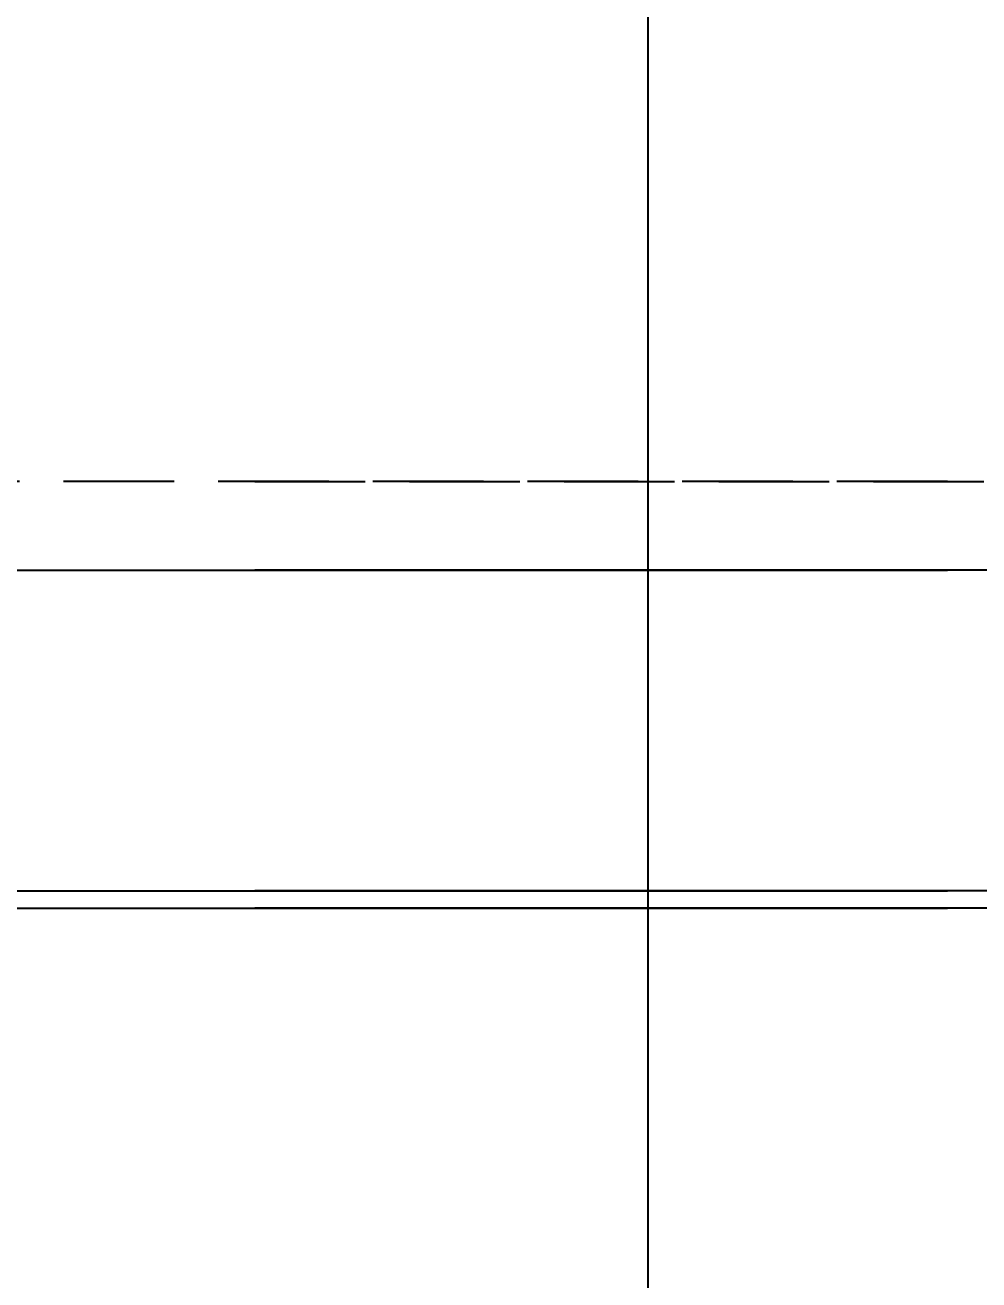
# Model space of a CAD drawing. Extents: x -1201378 to 2367219, y -619313 to 244905.
# Drawn here: x 1561582 to 1563741, y -80647 to -77807 of the extents above; entities that cross this region are included whole.
import ezdxf

# ---------------------------------------------------------------- set-up
doc = ezdxf.new("R2010")
doc.units = 0
doc.header["$LTSCALE"] = 1000
doc.linetypes.add('DASH', pattern=[0.35, 0.25, -0.1])
doc.layers.get('0').update_dxf_attribs({"linetype": 'CONTINUOUS'})
doc.layers.get('Defpoints').update_dxf_attribs({"linetype": 'CONTINUOUS'})
for name, color, linetype in [('FHSGH10105-主梁-04', 7, 'CONTINUOUS'), ('FHSGH10105-主梁-06', 7, 'CONTINUOUS'), ('S-SB', 21, 'CONTINUOUS')]:
    doc.layers.add(name, color=color, linetype=linetype)
doc.layers.add('S-dim', color=81, linetype='CONTINUOUS', lineweight=0)
doc.styles.add('SS1', font='tj-romans1.shx', dxfattribs={"width": 0.7, "bigfont": 'tj-hztxt1.shx'})
doc.dimstyles.new('S-150-ARCHI', dxfattribs={"dimscale": 150, "dimtxt": 3, "dimasz": 2, "dimexe": 2, "dimexo": 2, "dimgap": 1, "dimtad": 1, "dimdec": 0, "dimzin": 0, "dimdsep": 46, "dimtxsty": 'SS1', "dimblk1": 'TT', "dimblk2": 'TT', "dimsah": 1, "dimcen": 1, "dimclrd": 256, "dimclre": 256, "dimclrt": 256, "dimadec": 0, "dimazin": 0, "dimtfac": 1, "dimtdec": 0, "dimtix": 1, "dimtmove": 2, "dimatfit": 0, "dimldrblk": 'TT', "dimfxl": 2, "dimtolj": 1, "dimtzin": 0, "dimarcsym": 0})

# ---------------------------------------------------------------- blocks, each defined once
blk = doc.blocks.new('TT')
blk.add_line((-0.9686, 0), (0.9686, 0))
at = {"const_width": 0.45}
blk.add_lwpolyline([(-0.4419, -0.4419), (0.4419, 0.4419)], dxfattribs=at)
blk = doc.blocks.new('*D6620')
at = {"layer": 'Defpoints', "color": 0, "transparency": 16777216}
for p in [(1562105.5, -77120.6), (1562105.5, -88050.6), (1562991.5, -88050.6)]:
    blk.add_point(p, dxfattribs=at)
at = {"layer": 'S-dim', "lineweight": -2, "transparency": 16777216}
for p, q in [((1562405.5, -77120.6), (1563291.5, -77120.6)), ((1562991.5, -77420.6), (1562991.5, -87750.6)), ((1562405.5, -88050.6), (1563291.5, -88050.6))]:
    blk.add_line(p, q, dxfattribs=at)
at = {"layer": 'S-dim', "lineweight": -2, "transparency": 16777216, "xscale": 300, "yscale": 300, "zscale": 300}
for p, rotation in [((1562991.5, -77120.6), 90), ((1562991.5, -88050.6), 270)]:
    blk.add_blockref('TT', p, dxfattribs=dict(at, rotation=rotation))
at = {"layer": 'S-dim', "transparency": 16777216, "insert": (1562616.5, -82585.6), "char_height": 450, "attachment_point": 5, "rotation": 90, "style": 'SS1'}
blk.add_mtext('\\A1;10930', dxfattribs=at)
blk = doc.blocks.new('吊车5')
at = {"color": 6, "linetype": 'DASH'}
blk.add_lwpolyline([(1563769.3, -78840.6), (1555174.3, -78840.6), (1555174.3, -81443.1)], dxfattribs=at)
at = {"layer": 'FHSGH10105-主梁-04', "color": 3, "linetype": 'Continuous'}
blk.add_line((1555299.5, -79040.6), (1563769.3, -79040.6), dxfattribs=at)
at = {"layer": 'FHSGH10105-主梁-06', "color": 3, "linetype": 'Continuous'}
for p, q in [((1555503.3, -79766.3), (1563769.3, -79766.3)), ((1555299.5, -79805.6), (1563769.3, -79805.6))]:
    blk.add_line(p, q, dxfattribs=at)

msp = doc.modelspace()

# ---------------------------------------------------------------- block references
at = {"layer": 'S-SB'}
msp.add_blockref('吊车5', (-100, 0), dxfattribs=at)
at = {"layer": 'S-SB', "xscale": -1}
msp.add_blockref('吊车5', (3125871.4, 0), dxfattribs=at)

# ---------------------------------------------------------------- dimensions: what is measured, and where the dimension line sits
at = {"layer": 'S-dim'}
dim = msp.add_linear_dim(base=(1562991.5, -88050.6), p1=(1562105.5, -77120.6), p2=(1562105.5, -88050.6), angle=90, dimstyle='S-150-ARCHI', dxfattribs=at)
dim.commit()
dim.dimension.update_dxf_attribs({"geometry": '*D6620', "text_midpoint": (1562616.5, -82585.6)})

doc.saveas('drawing.dxf')
